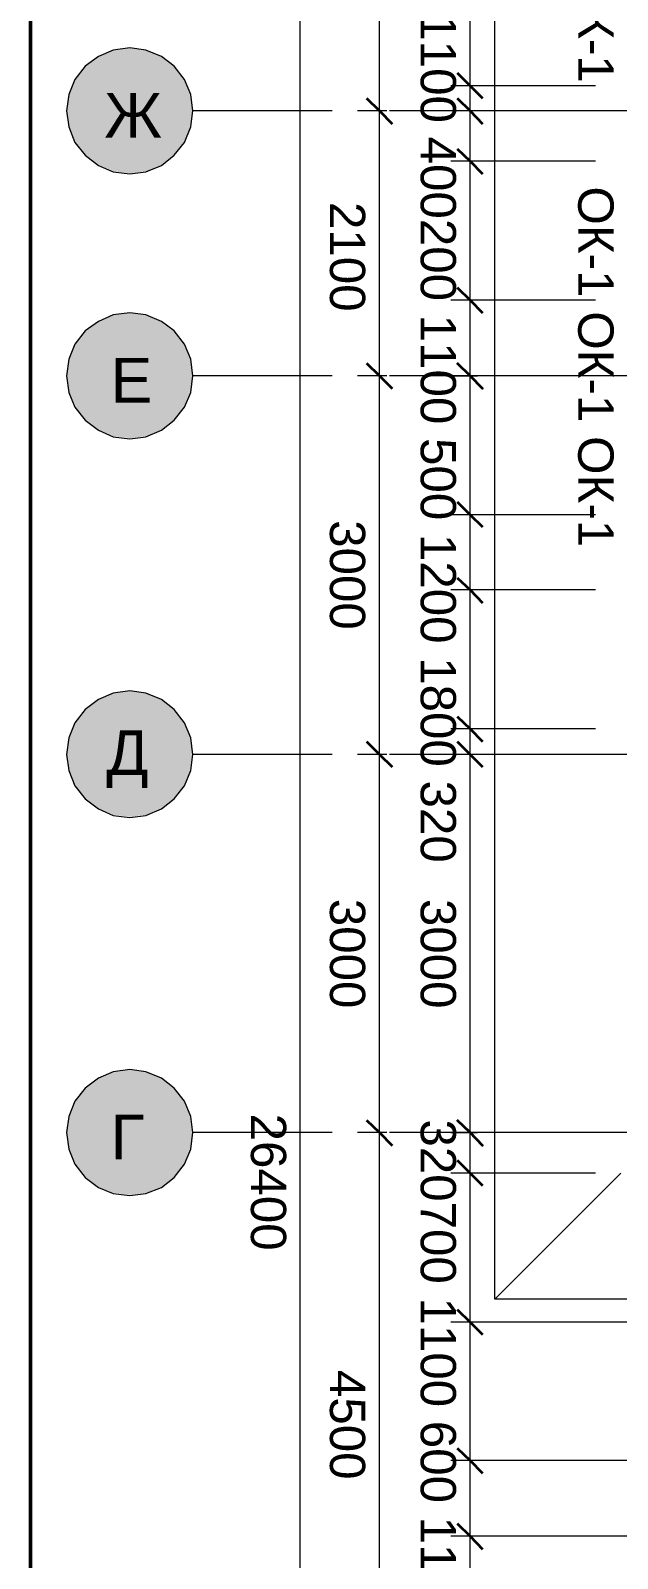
# Model space of a CAD drawing. Header units: millimetres. Extents: x -6983 to 114033, y -5968 to 36007.
# Drawn here: x -4994 to -345, y 12495 to 24601 of the extents above; entities that cross this region are included whole.
import ezdxf

# ---------------------------------------------------------------- set-up
doc = ezdxf.new("R2010")
doc.units = ezdxf.units.MM
doc.layers.add('PDF _Геометрия', color=7, linetype='Continuous')
doc.layers.add('PDF _Текст', color=7, linetype='Continuous')
doc.layers.add('PDF _Сплошная заливка', color=7, linetype='Continuous', true_color=0xffffff)
doc.styles.add('PDF Arial', font='arial.ttf')

msp = doc.modelspace()

# ---------------------------------------------------------------- hatches: boundary and pattern name
at = {"layer": 'PDF _Сплошная заливка', "transparency": 33554559}
for points in [[(-4144, 24459), (-4174, 24464), (-4237, 24464), (-4339, 24451), (-4355, 24442), (-4368, 24438), (-4385, 24430), (-4398, 24425), (-4415, 24417), (-4427, 24413), (-4444, 24404), (-4457, 24400), (-4465, 24392), (-4474, 24387), (-4482, 24379), (-4491, 24375), (-4495, 24370), (-4504, 24366), (-4512, 24358), (-4521, 24354), (-4525, 24349), (-4533, 24345), (-4542, 24337), (-4550, 24332), (-4554, 24328), (-4563, 24324), (-4567, 24315), (-4576, 24307), (-4580, 24299), (-4588, 24290), (-4592, 24282), (-4601, 24273), (-4605, 24265), (-4614, 24256), (-4618, 24248), (-4626, 24239), (-4631, 24231), (-4643, 24218), (-4652, 24193), (-4656, 24184), (-4660, 24172), (-4664, 24163), (-4669, 24150), (-4673, 24142), (-4677, 24129), (-4681, 24121), (-4686, 24108), (-4690, 24100), (-4694, 24070), (-4711, 23969), (-4707, 23964), (-4707, 23939), (-4702, 23939), (-4702, 23914), (-4698, 23914), (-4698, 23888), (-4694, 23888), (-4694, 23863), (-4690, 23863), (-4690, 23837), (-4686, 23837), (-4686, 23829), (-4681, 23829), (-4681, 23816), (-4677, 23816), (-4677, 23808), (-4673, 23808), (-4673, 23795), (-4669, 23795), (-4669, 23782), (-4664, 23782), (-4664, 23774), (-4660, 23774), (-4660, 23761), (-4656, 23761), (-4656, 23748), (-4652, 23748), (-4652, 23740), (-4647, 23740), (-4647, 23727), (-4643, 23727), (-4643, 23715), (-4639, 23715), (-4626, 23702), (-4626, 23693), (-4622, 23693), (-4609, 23681), (-4609, 23672), (-4605, 23672), (-4592, 23660), (-4592, 23651), (-4588, 23651), (-4576, 23638), (-4576, 23630), (-4571, 23630), (-4563, 23622), (-4563, 23613), (-4554, 23613), (-4546, 23605), (-4537, 23600), (-4529, 23592), (-4521, 23588), (-4512, 23579), (-4504, 23575), (-4495, 23567), (-4487, 23562), (-4478, 23554), (-4470, 23550), (-4457, 23537), (-4444, 23533), (-4427, 23524), (-4415, 23520), (-4398, 23512), (-4385, 23507), (-4368, 23499), (-4355, 23495), (-4339, 23486), (-4237, 23473), (-4174, 23469), (-4174, 23473), (-4144, 23478), (-4110, 23482), (-4080, 23486), (-4068, 23490), (-4059, 23495), (-4047, 23499), (-4038, 23503), (-4025, 23507), (-4009, 23516), (-3996, 23520), (-3987, 23524), (-3975, 23528), (-3949, 23541), (-3941, 23550), (-3932, 23554), (-3920, 23567), (-3911, 23571), (-3898, 23583), (-3890, 23588), (-3877, 23600), (-3869, 23605), (-3843, 23630), (-3839, 23638), (-3827, 23651), (-3822, 23660), (-3810, 23672), (-3805, 23681), (-3793, 23693), (-3788, 23702), (-3780, 23710), (-3767, 23736), (-3763, 23748), (-3759, 23757), (-3755, 23770), (-3746, 23787), (-3742, 23799), (-3738, 23808), (-3733, 23820), (-3729, 23829), (-3725, 23842), (-3721, 23871), (-3717, 23905), (-3712, 23935), (-3708, 23998), (-3712, 23998), (-3712, 24032), (-3717, 24032), (-3717, 24066), (-3721, 24066), (-3721, 24095), (-3725, 24095), (-3725, 24108), (-3729, 24108), (-3729, 24117), (-3733, 24117), (-3733, 24125), (-3738, 24125), (-3738, 24138), (-3742, 24138), (-3742, 24146), (-3746, 24146), (-3746, 24155), (-3750, 24155), (-3750, 24167), (-3755, 24167), (-3755, 24176), (-3759, 24176), (-3759, 24184), (-3763, 24184), (-3763, 24197), (-3767, 24197), (-3767, 24205), (-3772, 24205), (-3772, 24214), (-3776, 24214), (-3776, 24222), (-3784, 24231), (-3788, 24231), (-3788, 24239), (-3797, 24248), (-3801, 24248), (-3801, 24256), (-3810, 24265), (-3814, 24265), (-3814, 24273), (-3822, 24282), (-3827, 24282), (-3827, 24290), (-3835, 24299), (-3839, 24299), (-3839, 24307), (-3865, 24332), (-3873, 24337), (-3882, 24345), (-3890, 24349), (-3898, 24358), (-3907, 24362), (-3915, 24370), (-3924, 24375), (-3932, 24383), (-3941, 24387), (-3949, 24396), (-3975, 24409), (-3987, 24413), (-3996, 24417), (-4009, 24421), (-4025, 24430), (-4038, 24434), (-4047, 24438), (-4059, 24442), (-4068, 24447), (-4080, 24451), (-4110, 24455)], [(-4410, 24248), (-4410, 23647), (-4055, 23647), (-4055, 24248)], [(-4144, 22361), (-4174, 22365), (-4237, 22365), (-4339, 22352), (-4355, 22344), (-4368, 22339), (-4385, 22331), (-4398, 22327), (-4415, 22318), (-4427, 22314), (-4444, 22306), (-4457, 22301), (-4465, 22293), (-4474, 22289), (-4482, 22280), (-4491, 22276), (-4495, 22272), (-4504, 22268), (-4512, 22259), (-4521, 22255), (-4525, 22251), (-4533, 22246), (-4542, 22238), (-4550, 22234), (-4554, 22229), (-4563, 22225), (-4567, 22217), (-4576, 22208), (-4580, 22200), (-4588, 22191), (-4592, 22183), (-4601, 22174), (-4605, 22166), (-4614, 22158), (-4618, 22149), (-4626, 22141), (-4631, 22132), (-4643, 22119), (-4652, 22094), (-4656, 22086), (-4660, 22073), (-4664, 22064), (-4669, 22052), (-4673, 22043), (-4677, 22031), (-4681, 22022), (-4686, 22009), (-4690, 22001), (-4694, 21971), (-4711, 21870), (-4707, 21866), (-4707, 21840), (-4702, 21840), (-4702, 21815), (-4698, 21815), (-4698, 21789), (-4694, 21789), (-4694, 21764), (-4690, 21764), (-4690, 21734), (-4686, 21734), (-4686, 21726), (-4681, 21726), (-4681, 21713), (-4677, 21713), (-4677, 21705), (-4673, 21705), (-4673, 21692), (-4669, 21692), (-4669, 21684), (-4664, 21684), (-4664, 21671), (-4660, 21671), (-4660, 21662), (-4656, 21662), (-4656, 21650), (-4652, 21650), (-4652, 21641), (-4647, 21641), (-4647, 21629), (-4643, 21629), (-4643, 21616), (-4639, 21616), (-4626, 21603), (-4626, 21595), (-4622, 21595), (-4609, 21582), (-4609, 21574), (-4605, 21574), (-4592, 21561), (-4592, 21552), (-4588, 21552), (-4576, 21540), (-4576, 21531), (-4571, 21531), (-4563, 21523), (-4563, 21514), (-4554, 21514), (-4546, 21506), (-4537, 21502), (-4529, 21493), (-4521, 21489), (-4512, 21480), (-4504, 21476), (-4495, 21468), (-4487, 21464), (-4478, 21455), (-4470, 21451), (-4457, 21438), (-4444, 21434), (-4427, 21425), (-4415, 21421), (-4398, 21413), (-4385, 21409), (-4368, 21400), (-4355, 21396), (-4339, 21387), (-4237, 21375), (-4174, 21370), (-4174, 21375), (-4144, 21379), (-4110, 21383), (-4080, 21387), (-4068, 21392), (-4059, 21396), (-4047, 21400), (-4038, 21404), (-4025, 21409), (-4009, 21417), (-3996, 21421), (-3987, 21425), (-3975, 21430), (-3949, 21442), (-3941, 21451), (-3932, 21455), (-3920, 21468), (-3911, 21472), (-3898, 21485), (-3890, 21489), (-3877, 21502), (-3869, 21506), (-3843, 21531), (-3839, 21540), (-3827, 21552), (-3822, 21561), (-3810, 21574), (-3805, 21582), (-3793, 21595), (-3788, 21603), (-3780, 21612), (-3767, 21637), (-3763, 21650), (-3755, 21667), (-3750, 21679), (-3742, 21696), (-3738, 21709), (-3729, 21726), (-3725, 21739), (-3721, 21768), (-3712, 21836), (-3708, 21899), (-3712, 21899), (-3712, 21933), (-3717, 21933), (-3717, 21967), (-3721, 21967), (-3721, 21997), (-3725, 21997), (-3725, 22009), (-3729, 22009), (-3729, 22018), (-3733, 22018), (-3733, 22026), (-3738, 22026), (-3738, 22039), (-3742, 22039), (-3742, 22047), (-3746, 22047), (-3746, 22056), (-3750, 22056), (-3750, 22069), (-3755, 22069), (-3755, 22077), (-3759, 22077), (-3759, 22086), (-3763, 22086), (-3763, 22098), (-3767, 22098), (-3767, 22107), (-3772, 22107), (-3772, 22115), (-3776, 22115), (-3776, 22124), (-3784, 22132), (-3788, 22132), (-3788, 22141), (-3797, 22149), (-3801, 22149), (-3801, 22158), (-3810, 22166), (-3814, 22166), (-3814, 22174), (-3822, 22183), (-3827, 22183), (-3827, 22191), (-3835, 22200), (-3839, 22200), (-3839, 22208), (-3865, 22234), (-3873, 22238), (-3882, 22246), (-3890, 22251), (-3898, 22259), (-3907, 22263), (-3915, 22272), (-3924, 22276), (-3932, 22284), (-3941, 22289), (-3949, 22297), (-3975, 22310), (-3987, 22314), (-3996, 22318), (-4009, 22323), (-4025, 22331), (-4038, 22335), (-4047, 22339), (-4059, 22344), (-4068, 22348), (-4080, 22352), (-4110, 22356)], [(-4360, 22149), (-4360, 21548), (-4110, 21548), (-4110, 22149)], [(-4144, 19365), (-4174, 19369), (-4237, 19369), (-4339, 19356), (-4355, 19348), (-4368, 19344), (-4385, 19335), (-4398, 19331), (-4415, 19323), (-4427, 19318), (-4444, 19310), (-4457, 19306), (-4470, 19293), (-4478, 19289), (-4487, 19280), (-4495, 19276), (-4504, 19268), (-4512, 19263), (-4521, 19255), (-4529, 19251), (-4537, 19242), (-4546, 19238), (-4554, 19229), (-4563, 19225), (-4567, 19217), (-4576, 19208), (-4580, 19200), (-4588, 19191), (-4592, 19183), (-4601, 19174), (-4605, 19166), (-4614, 19158), (-4618, 19149), (-4626, 19141), (-4631, 19132), (-4643, 19119), (-4652, 19094), (-4656, 19086), (-4660, 19073), (-4664, 19064), (-4669, 19052), (-4673, 19043), (-4677, 19031), (-4681, 19022), (-4686, 19009), (-4690, 19001), (-4694, 18971), (-4711, 18870), (-4707, 18866), (-4707, 18840), (-4702, 18840), (-4702, 18815), (-4698, 18815), (-4698, 18789), (-4694, 18789), (-4694, 18764), (-4690, 18764), (-4690, 18739), (-4686, 18739), (-4686, 18730), (-4681, 18730), (-4681, 18717), (-4677, 18717), (-4677, 18709), (-4673, 18709), (-4673, 18696), (-4669, 18696), (-4669, 18684), (-4664, 18684), (-4664, 18675), (-4660, 18675), (-4660, 18662), (-4656, 18662), (-4656, 18650), (-4652, 18650), (-4652, 18641), (-4647, 18641), (-4647, 18629), (-4643, 18629), (-4643, 18616), (-4639, 18616), (-4626, 18603), (-4626, 18595), (-4622, 18595), (-4609, 18582), (-4609, 18574), (-4605, 18574), (-4592, 18561), (-4592, 18552), (-4588, 18552), (-4576, 18540), (-4576, 18531), (-4571, 18531), (-4563, 18523), (-4563, 18514), (-4554, 18514), (-4546, 18506), (-4537, 18502), (-4529, 18493), (-4521, 18489), (-4512, 18480), (-4504, 18476), (-4495, 18468), (-4487, 18464), (-4478, 18455), (-4470, 18451), (-4457, 18438), (-4444, 18434), (-4427, 18425), (-4415, 18421), (-4398, 18413), (-4385, 18409), (-4368, 18400), (-4355, 18396), (-4339, 18387), (-4237, 18375), (-4174, 18370), (-4174, 18375), (-4144, 18379), (-4110, 18383), (-4080, 18387), (-4068, 18392), (-4059, 18396), (-4047, 18400), (-4038, 18404), (-4025, 18409), (-4009, 18417), (-3996, 18421), (-3987, 18425), (-3975, 18430), (-3949, 18442), (-3941, 18451), (-3932, 18455), (-3920, 18468), (-3911, 18472), (-3898, 18485), (-3890, 18489), (-3877, 18502), (-3869, 18506), (-3843, 18531), (-3839, 18540), (-3827, 18552), (-3822, 18561), (-3810, 18574), (-3805, 18582), (-3793, 18595), (-3788, 18603), (-3780, 18612), (-3767, 18637), (-3763, 18650), (-3759, 18658), (-3755, 18671), (-3746, 18688), (-3742, 18701), (-3738, 18709), (-3733, 18722), (-3729, 18730), (-3725, 18743), (-3721, 18772), (-3717, 18806), (-3712, 18836), (-3708, 18899), (-3712, 18899), (-3712, 18933), (-3717, 18933), (-3717, 18967), (-3721, 18967), (-3721, 18997), (-3725, 18997), (-3725, 19009), (-3729, 19009), (-3729, 19018), (-3733, 19018), (-3733, 19026), (-3738, 19026), (-3738, 19039), (-3742, 19039), (-3742, 19047), (-3746, 19047), (-3746, 19056), (-3750, 19056), (-3750, 19069), (-3755, 19069), (-3755, 19077), (-3759, 19077), (-3759, 19086), (-3763, 19086), (-3763, 19098), (-3767, 19098), (-3767, 19107), (-3772, 19107), (-3772, 19115), (-3776, 19115), (-3776, 19124), (-3784, 19132), (-3788, 19132), (-3788, 19141), (-3797, 19149), (-3801, 19149), (-3801, 19158), (-3810, 19166), (-3814, 19166), (-3814, 19174), (-3822, 19183), (-3827, 19183), (-3827, 19191), (-3835, 19200), (-3839, 19200), (-3839, 19208), (-3869, 19238), (-3877, 19242), (-3890, 19255), (-3898, 19259), (-3911, 19272), (-3920, 19276), (-3932, 19289), (-3941, 19293), (-3949, 19301), (-3975, 19314), (-3987, 19318), (-3996, 19323), (-4009, 19327), (-4025, 19335), (-4038, 19339), (-4047, 19344), (-4059, 19348), (-4068, 19352), (-4080, 19356), (-4110, 19361)], [(-4394, 19149), (-4394, 18548), (-4072, 18548), (-4072, 19149)], [(-4144, 16365), (-4174, 16369), (-4237, 16369), (-4339, 16356), (-4355, 16348), (-4368, 16344), (-4385, 16335), (-4398, 16331), (-4415, 16323), (-4427, 16318), (-4444, 16310), (-4457, 16306), (-4470, 16293), (-4478, 16289), (-4487, 16280), (-4495, 16276), (-4504, 16268), (-4512, 16263), (-4521, 16255), (-4529, 16251), (-4537, 16242), (-4546, 16238), (-4554, 16229), (-4563, 16225), (-4567, 16217), (-4576, 16208), (-4580, 16200), (-4592, 16187), (-4597, 16179), (-4609, 16166), (-4614, 16158), (-4626, 16145), (-4631, 16136), (-4643, 16124), (-4652, 16098), (-4656, 16090), (-4664, 16064), (-4669, 16056), (-4677, 16031), (-4681, 16022), (-4686, 16009), (-4690, 16001), (-4711, 15874), (-4707, 15870), (-4707, 15844), (-4702, 15844), (-4702, 15819), (-4698, 15819), (-4698, 15794), (-4694, 15794), (-4694, 15768), (-4690, 15768), (-4690, 15739), (-4686, 15739), (-4686, 15730), (-4681, 15730), (-4681, 15717), (-4677, 15717), (-4677, 15709), (-4673, 15709), (-4673, 15696), (-4669, 15696), (-4669, 15688), (-4664, 15688), (-4664, 15675), (-4660, 15675), (-4660, 15667), (-4656, 15667), (-4656, 15654), (-4652, 15654), (-4652, 15646), (-4647, 15646), (-4647, 15633), (-4643, 15633), (-4643, 15620), (-4639, 15620), (-4626, 15607), (-4626, 15599), (-4622, 15599), (-4614, 15591), (-4614, 15582), (-4609, 15582), (-4601, 15574), (-4601, 15565), (-4597, 15565), (-4588, 15557), (-4588, 15548), (-4584, 15548), (-4576, 15540), (-4576, 15531), (-4571, 15531), (-4563, 15523), (-4563, 15514), (-4554, 15514), (-4546, 15506), (-4537, 15502), (-4529, 15493), (-4521, 15489), (-4512, 15480), (-4504, 15476), (-4495, 15468), (-4487, 15464), (-4478, 15455), (-4470, 15451), (-4457, 15438), (-4432, 15430), (-4423, 15425), (-4410, 15421), (-4402, 15417), (-4389, 15413), (-4381, 15409), (-4368, 15404), (-4360, 15400), (-4347, 15396), (-4339, 15392), (-4237, 15379), (-4174, 15375), (-4174, 15379), (-4144, 15383), (-4110, 15387), (-4080, 15392), (-4055, 15400), (-4047, 15404), (-4021, 15413), (-4013, 15417), (-3987, 15425), (-3979, 15430), (-3966, 15434), (-3949, 15442), (-3941, 15451), (-3932, 15455), (-3920, 15468), (-3911, 15472), (-3898, 15485), (-3890, 15489), (-3877, 15502), (-3869, 15506), (-3843, 15531), (-3839, 15540), (-3831, 15548), (-3827, 15557), (-3818, 15565), (-3814, 15574), (-3805, 15582), (-3801, 15591), (-3793, 15599), (-3788, 15607), (-3780, 15616), (-3767, 15641), (-3763, 15654), (-3755, 15671), (-3750, 15684), (-3742, 15701), (-3738, 15713), (-3729, 15730), (-3725, 15743), (-3721, 15772), (-3712, 15840), (-3708, 15904), (-3712, 15904), (-3712, 15933), (-3717, 15933), (-3717, 15967), (-3721, 15967), (-3721, 15997), (-3725, 15997), (-3725, 16009), (-3729, 16009), (-3729, 16018), (-3733, 16018), (-3733, 16031), (-3738, 16031), (-3738, 16039), (-3742, 16039), (-3742, 16052), (-3746, 16052), (-3746, 16060), (-3750, 16060), (-3750, 16069), (-3755, 16069), (-3755, 16081), (-3759, 16081), (-3759, 16090), (-3763, 16090), (-3763, 16103), (-3767, 16103), (-3767, 16111), (-3772, 16111), (-3772, 16119), (-3776, 16119), (-3776, 16128), (-3784, 16136), (-3788, 16136), (-3788, 16145), (-3801, 16158), (-3805, 16158), (-3805, 16166), (-3818, 16179), (-3822, 16179), (-3822, 16187), (-3835, 16200), (-3839, 16200), (-3839, 16208), (-3869, 16238), (-3877, 16242), (-3890, 16255), (-3898, 16259), (-3911, 16272), (-3920, 16276), (-3932, 16289), (-3941, 16293), (-3949, 16301), (-3975, 16314), (-3987, 16318), (-3996, 16323), (-4009, 16327), (-4025, 16335), (-4038, 16339), (-4047, 16344), (-4059, 16348), (-4068, 16352), (-4080, 16356), (-4110, 16361)], [(-4360, 16153), (-4360, 15552), (-4110, 15552), (-4110, 16153)]]:
    msp.add_hatch(color=256, dxfattribs=at).paths.add_polyline_path(points)

# ---------------------------------------------------------------- linework, layer by layer
at = {"layer": 'PDF _Геометрия', "lineweight": 50}
msp.add_lwpolyline([(51878, -5469), (51878, 35507), (-4994, 35507), (-4994, -5469)], close=True, dxfattribs=at)
at = {"layer": 'PDF _Геометрия', "lineweight": 9}
for points in [[(26275, 6552), (26461, 6552), (26461, 11262), (26461, 15548), (29457, 15548), (29457, 15768), (30456, 15768), (30456, 14550), (27460, 14550), (27460, 5554), (27240, 5554), (27240, 1276), (10319, 1276), (10319, 1056), (1683, 1056), (1683, 14550), (-1317, 14550), (-1317, 30083), (11148, 30083)], [(-518, 21866), (-1512, 21866), (-1664, 21866), (-1512, 21866), (-1512, 22466), (-1512, 23567), (-1512, 23964), (-1512, 24163), (-1512, 25263), (-1512, 25763), (-1512, 26964), (-1512, 28763), (-1512, 29232)], [(-2858, 2224), (-2858, 28911)], [(-2231, 2224), (-2231, 6874), (-2231, 11372), (-2231, 15870), (-2231, 18866), (-2231, 21866), (-2231, 23964), (-2231, 25763), (-2231, 26964), (-2231, 28911)], [(-518, 24163), (-1512, 24163), (-1664, 24163)], [(-2172, 23964), (-2231, 23964), (-2379, 23964)], [(-1453, 23964), (-1512, 23964), (-1664, 23964)], [(-518, 23567), (-1512, 23567), (-1664, 23567)], [(-518, 22466), (-1512, 22466), (-1664, 22466)], [(-2172, 21866), (-2231, 21866), (-2379, 21866)], [(-1512, 21866), (-1512, 21866)], [(-1512, 15400), (-1512, 15870), (-1512, 18866), (-1512, 19069), (-1512, 20169), (-1512, 20765), (-1512, 21866), (-1453, 21866)], [(-518, 20765), (-1512, 20765), (-1664, 20765)], [(-518, 20169), (-1512, 20169), (-1664, 20169)], [(-518, 19069), (-1512, 19069), (-1664, 19069)], [(-2172, 18866), (-2231, 18866), (-2379, 18866)], [(-1453, 18866), (-1512, 18866), (-1664, 18866)], [(-1512, 1906), (-1512, 2376), (-1512, 3074), (-1512, 4174), (-1512, 4775), (-1512, 5875), (-1512, 6472), (-1512, 6874), (-1512, 7572), (-1512, 8173), (-1512, 9273), (-1512, 9870), (-1512, 10970), (-1512, 11372), (-1512, 11571), (-1512, 12671), (-1512, 13272), (-1512, 14368), (-1512, 16018)], [(-2172, 15870), (-2231, 15870), (-2379, 15870)], [(-518, 15548), (-1512, 15548), (-1664, 15548)], [(2482, 14368), (-1512, 14368), (-1664, 14368)], [(2482, 13272), (-1512, 13272), (-1664, 13272)], [(2482, 12671), (-1512, 12671), (-1664, 12671)]]:
    msp.add_lwpolyline(points, dxfattribs=at)
at = {"layer": 'PDF _Геометрия', "lineweight": 20}
for points in [[(-4207, 23465), (-4080, 23482), (-3958, 23533), (-3856, 23613), (-3776, 23715), (-3725, 23837), (-3708, 23964), (-3725, 24095), (-3776, 24214), (-3856, 24320), (-3958, 24396), (-4080, 24447), (-4207, 24464), (-4339, 24447), (-4457, 24396), (-4563, 24320), (-4643, 24214), (-4690, 24095), (-4711, 23964), (-4690, 23837), (-4643, 23715), (-4563, 23613), (-4457, 23533), (-4339, 23482)], [(-4207, 21366), (-4080, 21383), (-3958, 21434), (-3856, 21514), (-3776, 21616), (-3725, 21734), (-3708, 21866), (-3725, 21997), (-3776, 22115), (-3856, 22221), (-3958, 22297), (-4080, 22348), (-4207, 22365), (-4339, 22348), (-4457, 22297), (-4563, 22221), (-4643, 22115), (-4690, 21997), (-4711, 21866), (-4690, 21734), (-4643, 21616), (-4563, 21514), (-4457, 21434), (-4339, 21383)], [(-4207, 18366), (-4080, 18383), (-3958, 18434), (-3856, 18514), (-3776, 18616), (-3725, 18739), (-3708, 18866), (-3725, 18997), (-3776, 19115), (-3856, 19221), (-3958, 19301), (-4080, 19352), (-4207, 19369), (-4339, 19352), (-4457, 19301), (-4563, 19221), (-4643, 19115), (-4690, 18997), (-4711, 18866), (-4690, 18739), (-4643, 18616), (-4563, 18514), (-4457, 18434), (-4339, 18383)], [(-4207, 15370), (-4080, 15387), (-3958, 15434), (-3856, 15514), (-3776, 15620), (-3725, 15739), (-3708, 15870), (-3725, 15997), (-3776, 16119), (-3856, 16221), (-3958, 16301), (-4080, 16352), (-4207, 16369), (-4339, 16352), (-4457, 16301), (-4563, 16221), (-4643, 16119), (-4690, 15997), (-4711, 15870), (-4690, 15739), (-4643, 15620), (-4563, 15514), (-4457, 15434), (-4339, 15387)]]:
    msp.add_lwpolyline(points, close=True, dxfattribs=at)
at = {"layer": 'PDF _Геометрия', "lineweight": 35}
for points in [[(-1614, 24265), (-1512, 24163), (-1415, 24066)], [(-2333, 24066), (-2231, 23964), (-2130, 23863)], [(-1614, 24066), (-1512, 23964), (-1415, 23863)], [(-1614, 23664), (-1512, 23567), (-1415, 23465)], [(-1614, 22564), (-1512, 22466), (-1415, 22365)], [(-2333, 21967), (-2231, 21866), (-2130, 21764)], [(-1614, 20867), (-1512, 20765), (-1415, 20668)], [(-1614, 20266), (-1512, 20169), (-1415, 20067)], [(-1614, 19166), (-1512, 19069), (-1415, 18967)], [(-2333, 18967), (-2231, 18866), (-2130, 18768)], [(-1614, 18967), (-1512, 18866), (-1415, 18768)], [(-2333, 15967), (-2231, 15870), (-2130, 15768)], [(-1614, 15650), (-1512, 15548), (-1415, 15451)], [(-1614, 14469), (-1512, 14368), (-1415, 14270)], [(-1614, 13369), (-1512, 13272), (-1415, 13170)], [(-1614, 12772), (-1512, 12671), (-1415, 12569)]]:
    msp.add_lwpolyline(points, dxfattribs=at)
at = {"layer": 'PDF _Геометрия', "lineweight": 20}
for points in [[(-2604, 23964), (-3708, 23964)], [(-2354, 23964), (-2405, 23964)], [(-154, 23964), (-2151, 23964)], [(-2604, 21866), (-3708, 21866)], [(-2354, 21866), (-2405, 21866)], [(-154, 21866), (-2151, 21866)], [(-2604, 18866), (-3708, 18866)], [(-2354, 18866), (-2405, 18866)], [(-154, 18866), (-2151, 18866)], [(-2604, 15870), (-3708, 15870)], [(-2354, 15870), (-2405, 15870)], [(-154, 15870), (-2151, 15870)]]:
    msp.add_lwpolyline(points, dxfattribs=at)
at = {"layer": 'PDF _Геометрия', "lineweight": 35}
for points in [[(-1614, 21967), (-1512, 21866), (-1415, 21764), (-1512, 21866)], [(-1614, 15967), (-1512, 15870), (-1415, 15768), (-1512, 15870)]]:
    msp.add_lwpolyline(points, close=True, dxfattribs=at)
at = {"layer": 'PDF _Геометрия', "lineweight": 9}
msp.add_lwpolyline([(-1453, 15870), (-1512, 15870), (-1664, 15870), (-1512, 15870)], close=True, dxfattribs=at)
at = {"layer": 'PDF _Геометрия', "lineweight": 13}
msp.add_lwpolyline([(-319, 15548), (-1317, 14550)], dxfattribs=at)

# ---------------------------------------------------------------- texts
at = {"layer": 'PDF _Текст', "attachment_point": 7, "rotation": 270, "style": 'PDF Arial'}
for s, insert, char_height in [('200 1100 600 1100 0600 1100 400200 1100 500 1200 1800 320', (-1908, 29188), 279.48), ('ОК-1', (-660, 25067), 280.2), ('ОК-1 ОК-1 ОК-1', (-660, 23366), 280.18), ('2100', (-2627, 23243), 279.5), ('3000', (-2627, 20722), 279.5), ('3000', (-2627, 17722), 279.5), ('3000', (-1908, 17721), 279.5), ('26400', (-3253, 16020), 279.5), ('320700 1100 600 1100 600400700 600 1100 600 1100 400200 1100 600 1100 1500320', (-1908, 15974), 279.48), ('4500', (-2627, 13989), 279.5)]:
    msp.add_mtext(s, dxfattribs=dict(at, insert=insert, char_height=char_height))
at = {"layer": 'PDF _Текст', "char_height": 354, "attachment_point": 7, "style": 'PDF Arial'}
for s, insert in [('Ж', (-4410, 23753)), ('Е', (-4360, 21654)), ('Д', (-4394, 18601)), ('Г', (-4360, 15658))]:
    msp.add_mtext(s, dxfattribs=dict(at, insert=insert))

doc.saveas('drawing.dxf')
